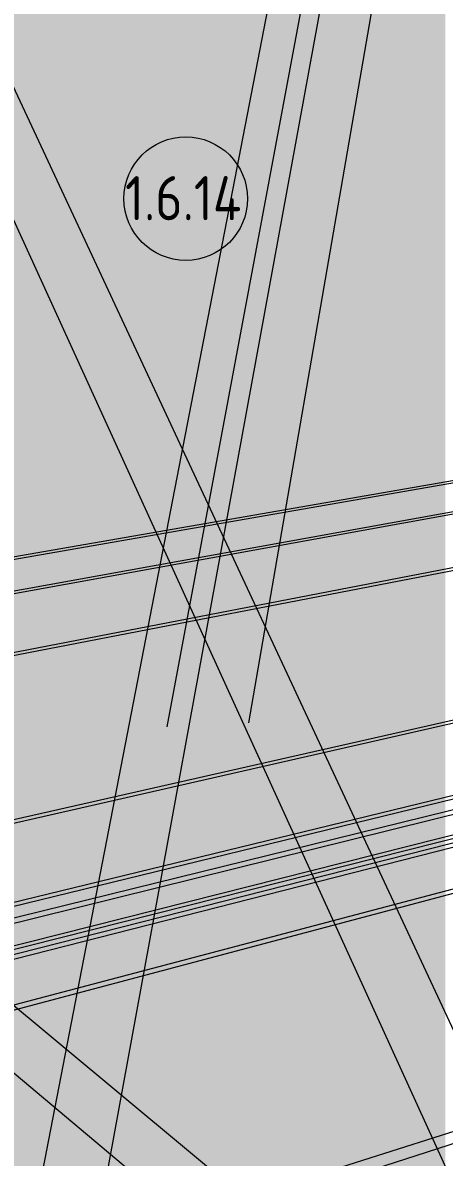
# Model space of a CAD drawing. Header units: millimetres. Extents: x -500089 to 1469082, y -290736 to 166440.
# Drawn here: x 1269899 to 1274673, y -37478 to -24620 of the extents above; entities that cross this region are included whole.
import ezdxf

# ---------------------------------------------------------------- set-up
doc = ezdxf.new("R2010")
doc.units = ezdxf.units.MM
for name, color, linetype, lineweight in [('Марки помещений', 7, 'Continuous', 0), ('экспертиза ДУ', 1, 'Continuous', 0), ('экспертиза ДУ пояснения', 6, 'Continuous', 0), ('экспертиза условные обозначения', 1, 'Continuous', 0)]:
    doc.layers.add(name, color=color, linetype=linetype, lineweight=lineweight)
doc.styles.add('GOST Common_1', font='', dxfattribs={"width": 0.9, "height": 700})
doc.styles.get('GOST Common_1').set_extended_font_data('GOST Common')

# ---------------------------------------------------------------- blocks, each defined once
blk = doc.blocks.new('ASVP_Марка_Помещение_ОдноЗначение - Номер-684784-З Этаж 01')
at = {"layer": 'Марки помещений'}
blk.add_circle((0, 0), 3.5, dxfattribs=at)

msp = doc.modelspace()

# ---------------------------------------------------------------- hatches: boundary and pattern name
at = {"layer": 'экспертиза ДУ', "lineweight": 0}
h = msp.add_hatch(color=30, dxfattribs=at)
edge = h.paths.add_edge_path()
edge.add_arc((1272483.395, -32563.263), 332.544, 0, 360)
h = msp.add_hatch(color=5, dxfattribs=at)
edge = h.paths.add_edge_path()
edge.add_arc((1271576.975, -32625.221), 332.544, 0, 360)
at = {"layer": 'экспертиза условные обозначения'}
h = msp.add_hatch(dxfattribs=at)
h.set_pattern_fill('GRASS', color=3, scale=24)
h.set_pattern_definition([(90, (1077209.23, -303341.8), (-431.0523, 431.0523), [114.3, -747.8046]), (45, (1077209.2, -303341.8), (-431.0523, 431.0523), [114.3, -495.3]), (135, (1077209.2, -303341.8), (-431.0523, -431.0523), [114.3, -495.3])])
h.paths.add_polyline_path([(1243073.585, -53070.488), (1268673.585, -53090.488), (1268673.585, -15390.488), (1274683.585, -15390.488), (1274683.585, -53090.488), (1278233.585, -53090.488), (1278233.585, -53320.488), (1278453.585, -53320.488), (1278453.585, -56870.488), (1278233.585, -56870.488), (1278233.585, -57100.488), (1243573.585, -57100.488), (1243573.585, -55400.488), (1243073.585, -55400.488)])

# ---------------------------------------------------------------- linework, layer by layer
at = {"layer": 'экспертиза ДУ пояснения'}
for p, q in [((1266718.056, -55241.354), (1283545.83, 31674.308)), ((1283545.83, 31674.308), (1267641.86, -55193.269)), ((1271533.127, -32601.365), (1283545.83, 31674.308)), ((1283545.83, 31674.308), (1272456.93, -32553.28)), ((1117280.953, -58661.833), (1326068.788, -20876.663)), ((1117843.141, -68145.077), (1326068.788, -20876.663)), ((1326068.788, -20876.663), (1118204.756, -58613.748)), ((1326068.788, -20876.663), (1118766.945, -68096.993)), ((1125772.111, -69675.881), (1326068.788, -20876.663)), ((1326068.788, -20876.663), (1126695.914, -69627.797)), ((1127770.685, -55398.635), (1326068.788, -20876.663)), ((1326068.788, -20876.663), (1128694.488, -55350.551)), ((1132054.517, -70189.594), (1326068.788, -20876.663)), ((1326068.788, -20876.663), (1132978.32, -70141.509)), ((1140697.261, -69872.225), (1326068.788, -20876.663)), ((1141545.255, -56548.635), (1326068.788, -20876.663)), ((1326068.788, -20876.663), (1141621.064, -69824.14)), ((1326068.788, -20876.663), (1142469.058, -56500.551)), ((1163113.27, -61096.664), (1326068.788, -20876.663)), ((1326068.788, -20876.663), (1164037.073, -61048.58)), ((1237104.001, -49158.635), (1326068.788, -20876.663)), ((1326068.788, -20876.663), (1238027.804, -49110.551))]:
    msp.add_line(p, q, dxfattribs=at)
at = {"layer": 'экспертиза ДУ пояснения', "elevation": 0}
for points in [[(1238825.439, 41070.052), (1279353.184, -47821.368)], [(1280227.01, -47719.3), (1238825.439, 41070.052)], [(1181121.762, 38102.252), (1278067.643, -43479.212)], [(1278941.469, -43377.144), (1181121.762, 38102.252)], [(1326068.788, -20876.663), (1154765.126, -64125.446)], [(1155638.952, -64023.379), (1326068.788, -20876.663)]]:
    msp.add_lwpolyline(points, dxfattribs=at)

# ---------------------------------------------------------------- block references
at = {"layer": 'Марки помещений', "xscale": 199.9999999999999, "yscale": 199.9999999999999, "zscale": 199.9999999999999}
msp.add_blockref('ASVP_Марка_Помещение_ОдноЗначение - Номер-684784-З Этаж 01', (1271744.8, -26614.529), dxfattribs=at)

# ---------------------------------------------------------------- texts
at = {"layer": 'Марки помещений', "insert": (1271058.086, -26359.078), "char_height": 500, "width": 1688.35387, "attachment_point": 1, "style": 'GOST Common_1'}
msp.add_mtext('1.6.14', dxfattribs=at)

doc.saveas('drawing.dxf')
